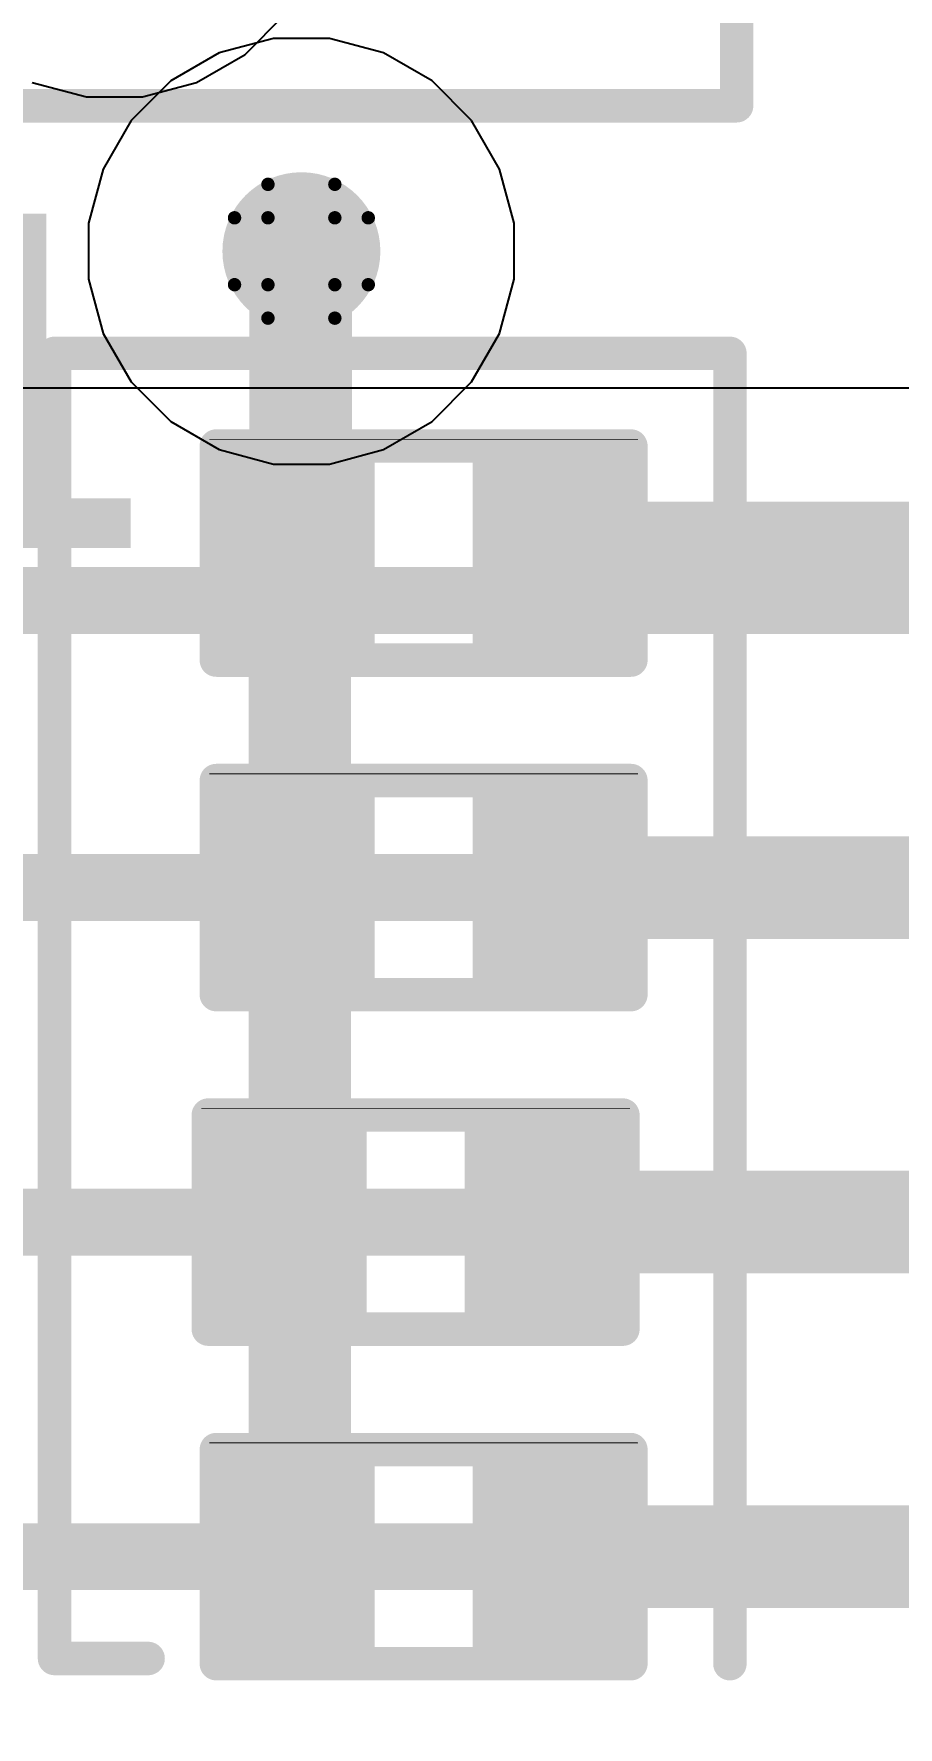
# Model space of a CAD drawing. Header units: inches. Extents: x -18 to 202, y -11 to 119.
# Drawn here: x 12.93 to 16.21, y 48 to 54.43 of the extents above; entities that cross this region are included whole.
import ezdxf

# ---------------------------------------------------------------- set-up
doc = ezdxf.new("R2010")
doc.units = ezdxf.units.IN
for name, color, linetype in [('Board Outline', 216, 'Continuous'), ('Bottom Layer', 5, 'Continuous'), ('Drill Drawing', 1, 'Continuous'), ('Ground', 16, 'Continuous'), ('Power', 76, 'Continuous'), ('Top Layer', 1, 'Continuous'), ('Top Overlay', 2, 'Continuous'), ('Top Paste', 8, 'Continuous'), ('Top Solder', 216, 'Continuous'), ('Via Holes', 16, 'Continuous')]:
    doc.layers.add(name, color=color, linetype=linetype)
doc.styles.add('Arial Black_Bold', font='', dxfattribs={"height": 0.2})
doc.styles.get('Arial Black_Bold').set_extended_font_data('Arial Black', bold=True)

# ---------------------------------------------------------------- blocks, each defined once
blk = doc.blocks.new('R___0402_37')
at = {"layer": 'Top Layer'}
for points in [[(-0.6985, -0.3175), (-0.6985, 0.3175), (-0.2413, 0.3175), (-0.2413, -0.3175)], [(0.2413, -0.3175), (0.2413, 0.3175), (0.6985, 0.3175), (0.6985, -0.3175)]]:
    blk.add_hatch(color=1, dxfattribs=at).paths.add_polyline_path(points)
at = {"layer": 'Top Paste'}
for points in [[(-0.6985, -0.3175), (-0.6985, 0.3175), (-0.2413, 0.3175), (-0.2413, -0.3175)], [(0.2413, -0.3175), (0.2413, 0.3175), (0.6985, 0.3175), (0.6985, -0.3175)]]:
    blk.add_hatch(color=8, dxfattribs=at).paths.add_polyline_path(points)
at = {"layer": 'Top Solder'}
for points in [[(-0.7535, -0.3725), (-0.7535, 0.3725), (-0.1863, 0.3725), (-0.1863, -0.3725)], [(0.1863, -0.3725), (0.1863, 0.3725), (0.7535, 0.3725), (0.7535, -0.3725)]]:
    blk.add_hatch(color=216, dxfattribs=at).paths.add_polyline_path(points)
at = {"layer": 'Top Overlay'}
for points in [[(0.7874, 0.4064, 0.127, 0.127, 0), (-0.7874, 0.4064, 0.127, 0.127, 0)], [(-0.7874, 0.4064, 0.127, 0.127, 0), (-0.7874, -0.4064, 0.127, 0.127, 0)], [(0.7874, 0.4064, 0.127, 0.127, 0), (0.7874, -0.4064, 0.127, 0.127, 0)], [(0.7874, -0.4064, 0.127, 0.127, 0), (-0.7874, -0.4064, 0.127, 0.127, 0)], [(0.8128, -0.4318, 0.00323, 0.00323, 0), (-0.8128, -0.4318, 0.00323, 0.00323, 0)]]:
    blk.add_lwpolyline(points, format="xyseb", dxfattribs=at)
for points in [[(-0.8191, 0.4064, 0.0635, 0.0635, 1), (-0.7556, 0.4064, 0.0635, 0.0635, 1)], [(-0.8191, 0.4064, 0.0635, 0.0635, 1), (-0.7556, 0.4064, 0.0635, 0.0635, 1)], [(0.7556, 0.4064, 0.0635, 0.0635, 1), (0.8191, 0.4064, 0.0635, 0.0635, 1)], [(0.7556, 0.4064, 0.0635, 0.0635, 1), (0.8191, 0.4064, 0.0635, 0.0635, 1)], [(-0.8191, -0.4064, 0.0635, 0.0635, 1), (-0.7556, -0.4064, 0.0635, 0.0635, 1)], [(-0.8191, -0.4064, 0.0635, 0.0635, 1), (-0.7556, -0.4064, 0.0635, 0.0635, 1)], [(0.7556, -0.4064, 0.0635, 0.0635, 1), (0.8191, -0.4064, 0.0635, 0.0635, 1)], [(0.7556, -0.4064, 0.0635, 0.0635, 1), (0.8191, -0.4064, 0.0635, 0.0635, 1)], [(-0.8136, -0.4318, 0.00161, 0.00161, 1), (-0.812, -0.4318, 0.00161, 0.00161, 1)], [(0.812, -0.4318, 0.00161, 0.00161, 1), (0.8136, -0.4318, 0.00161, 0.00161, 1)]]:
    blk.add_lwpolyline(points, format="xyseb", close=True, dxfattribs=at)
blk = doc.blocks.new('R___0402_38')
at = {"layer": 'Top Layer'}
for points in [[(-0.6985, -0.3175), (-0.6985, 0.3175), (-0.2413, 0.3175), (-0.2413, -0.3175)], [(0.2413, -0.3175), (0.2413, 0.3175), (0.6985, 0.3175), (0.6985, -0.3175)]]:
    blk.add_hatch(color=1, dxfattribs=at).paths.add_polyline_path(points)
at = {"layer": 'Top Paste'}
for points in [[(-0.6985, -0.3175), (-0.6985, 0.3175), (-0.2413, 0.3175), (-0.2413, -0.3175)], [(0.2413, -0.3175), (0.2413, 0.3175), (0.6985, 0.3175), (0.6985, -0.3175)]]:
    blk.add_hatch(color=8, dxfattribs=at).paths.add_polyline_path(points)
at = {"layer": 'Top Solder'}
for points in [[(-0.7535, -0.3725), (-0.7535, 0.3725), (-0.1863, 0.3725), (-0.1863, -0.3725)], [(0.1863, -0.3725), (0.1863, 0.3725), (0.7535, 0.3725), (0.7535, -0.3725)]]:
    blk.add_hatch(color=216, dxfattribs=at).paths.add_polyline_path(points)
at = {"layer": 'Top Overlay'}
for points in [[(0.7874, 0.4064, 0.127, 0.127, 0), (-0.7874, 0.4064, 0.127, 0.127, 0)], [(-0.7874, 0.4064, 0.127, 0.127, 0), (-0.7874, -0.4064, 0.127, 0.127, 0)], [(0.7874, 0.4064, 0.127, 0.127, 0), (0.7874, -0.4064, 0.127, 0.127, 0)], [(0.7874, -0.4064, 0.127, 0.127, 0), (-0.7874, -0.4064, 0.127, 0.127, 0)], [(0.8128, -0.4318, 0.00323, 0.00323, 0), (-0.8128, -0.4318, 0.00323, 0.00323, 0)]]:
    blk.add_lwpolyline(points, format="xyseb", dxfattribs=at)
for points in [[(-0.8191, 0.4064, 0.0635, 0.0635, 1), (-0.7556, 0.4064, 0.0635, 0.0635, 1)], [(-0.8191, 0.4064, 0.0635, 0.0635, 1), (-0.7556, 0.4064, 0.0635, 0.0635, 1)], [(0.7556, 0.4064, 0.0635, 0.0635, 1), (0.8191, 0.4064, 0.0635, 0.0635, 1)], [(0.7556, 0.4064, 0.0635, 0.0635, 1), (0.8191, 0.4064, 0.0635, 0.0635, 1)], [(-0.8191, -0.4064, 0.0635, 0.0635, 1), (-0.7556, -0.4064, 0.0635, 0.0635, 1)], [(-0.8191, -0.4064, 0.0635, 0.0635, 1), (-0.7556, -0.4064, 0.0635, 0.0635, 1)], [(0.7556, -0.4064, 0.0635, 0.0635, 1), (0.8191, -0.4064, 0.0635, 0.0635, 1)], [(0.7556, -0.4064, 0.0635, 0.0635, 1), (0.8191, -0.4064, 0.0635, 0.0635, 1)], [(-0.8136, -0.4318, 0.00161, 0.00161, 1), (-0.812, -0.4318, 0.00161, 0.00161, 1)], [(0.812, -0.4318, 0.00161, 0.00161, 1), (0.8136, -0.4318, 0.00161, 0.00161, 1)]]:
    blk.add_lwpolyline(points, format="xyseb", close=True, dxfattribs=at)
blk = doc.blocks.new('R___0402_39')
at = {"layer": 'Top Layer'}
for points in [[(-0.6985, -0.3175), (-0.6985, 0.3175), (-0.2413, 0.3175), (-0.2413, -0.3175)], [(0.2413, -0.3175), (0.2413, 0.3175), (0.6985, 0.3175), (0.6985, -0.3175)]]:
    blk.add_hatch(color=1, dxfattribs=at).paths.add_polyline_path(points)
at = {"layer": 'Top Paste'}
for points in [[(-0.6985, -0.3175), (-0.6985, 0.3175), (-0.2413, 0.3175), (-0.2413, -0.3175)], [(0.2413, -0.3175), (0.2413, 0.3175), (0.6985, 0.3175), (0.6985, -0.3175)]]:
    blk.add_hatch(color=8, dxfattribs=at).paths.add_polyline_path(points)
at = {"layer": 'Top Solder'}
for points in [[(-0.7535, -0.3725), (-0.7535, 0.3725), (-0.1863, 0.3725), (-0.1863, -0.3725)], [(0.1863, -0.3725), (0.1863, 0.3725), (0.7535, 0.3725), (0.7535, -0.3725)]]:
    blk.add_hatch(color=216, dxfattribs=at).paths.add_polyline_path(points)
at = {"layer": 'Top Overlay'}
for points in [[(0.7874, 0.4064, 0.127, 0.127, 0), (-0.7874, 0.4064, 0.127, 0.127, 0)], [(-0.7874, 0.4064, 0.127, 0.127, 0), (-0.7874, -0.4064, 0.127, 0.127, 0)], [(0.7874, 0.4064, 0.127, 0.127, 0), (0.7874, -0.4064, 0.127, 0.127, 0)], [(0.7874, -0.4064, 0.127, 0.127, 0), (-0.7874, -0.4064, 0.127, 0.127, 0)], [(0.8128, -0.4318, 0.00323, 0.00323, 0), (-0.8128, -0.4318, 0.00323, 0.00323, 0)]]:
    blk.add_lwpolyline(points, format="xyseb", dxfattribs=at)
for points in [[(-0.8191, 0.4064, 0.0635, 0.0635, 1), (-0.7556, 0.4064, 0.0635, 0.0635, 1)], [(-0.8191, 0.4064, 0.0635, 0.0635, 1), (-0.7556, 0.4064, 0.0635, 0.0635, 1)], [(0.7556, 0.4064, 0.0635, 0.0635, 1), (0.8191, 0.4064, 0.0635, 0.0635, 1)], [(0.7556, 0.4064, 0.0635, 0.0635, 1), (0.8191, 0.4064, 0.0635, 0.0635, 1)], [(-0.8191, -0.4064, 0.0635, 0.0635, 1), (-0.7556, -0.4064, 0.0635, 0.0635, 1)], [(-0.8191, -0.4064, 0.0635, 0.0635, 1), (-0.7556, -0.4064, 0.0635, 0.0635, 1)], [(0.7556, -0.4064, 0.0635, 0.0635, 1), (0.8191, -0.4064, 0.0635, 0.0635, 1)], [(0.7556, -0.4064, 0.0635, 0.0635, 1), (0.8191, -0.4064, 0.0635, 0.0635, 1)], [(-0.8136, -0.4318, 0.00161, 0.00161, 1), (-0.812, -0.4318, 0.00161, 0.00161, 1)], [(0.812, -0.4318, 0.00161, 0.00161, 1), (0.8136, -0.4318, 0.00161, 0.00161, 1)]]:
    blk.add_lwpolyline(points, format="xyseb", close=True, dxfattribs=at)
blk = doc.blocks.new('R___0402_40')
at = {"layer": 'Top Layer'}
for points in [[(-0.6985, -0.3175), (-0.6985, 0.3175), (-0.2413, 0.3175), (-0.2413, -0.3175)], [(0.2413, -0.3175), (0.2413, 0.3175), (0.6985, 0.3175), (0.6985, -0.3175)]]:
    blk.add_hatch(color=1, dxfattribs=at).paths.add_polyline_path(points)
at = {"layer": 'Top Paste'}
for points in [[(-0.6985, -0.3175), (-0.6985, 0.3175), (-0.2413, 0.3175), (-0.2413, -0.3175)], [(0.2413, -0.3175), (0.2413, 0.3175), (0.6985, 0.3175), (0.6985, -0.3175)]]:
    blk.add_hatch(color=8, dxfattribs=at).paths.add_polyline_path(points)
at = {"layer": 'Top Solder'}
for points in [[(-0.7535, -0.3725), (-0.7535, 0.3725), (-0.1863, 0.3725), (-0.1863, -0.3725)], [(0.1863, -0.3725), (0.1863, 0.3725), (0.7535, 0.3725), (0.7535, -0.3725)]]:
    blk.add_hatch(color=216, dxfattribs=at).paths.add_polyline_path(points)
at = {"layer": 'Top Overlay'}
for points in [[(0.7874, 0.4064, 0.127, 0.127, 0), (-0.7874, 0.4064, 0.127, 0.127, 0)], [(-0.7874, 0.4064, 0.127, 0.127, 0), (-0.7874, -0.4064, 0.127, 0.127, 0)], [(0.7874, 0.4064, 0.127, 0.127, 0), (0.7874, -0.4064, 0.127, 0.127, 0)], [(0.7874, -0.4064, 0.127, 0.127, 0), (-0.7874, -0.4064, 0.127, 0.127, 0)], [(0.8128, -0.4318, 0.00323, 0.00323, 0), (-0.8128, -0.4318, 0.00323, 0.00323, 0)]]:
    blk.add_lwpolyline(points, format="xyseb", dxfattribs=at)
for points in [[(-0.8191, 0.4064, 0.0635, 0.0635, 1), (-0.7556, 0.4064, 0.0635, 0.0635, 1)], [(-0.8191, 0.4064, 0.0635, 0.0635, 1), (-0.7556, 0.4064, 0.0635, 0.0635, 1)], [(0.7556, 0.4064, 0.0635, 0.0635, 1), (0.8191, 0.4064, 0.0635, 0.0635, 1)], [(0.7556, 0.4064, 0.0635, 0.0635, 1), (0.8191, 0.4064, 0.0635, 0.0635, 1)], [(-0.8191, -0.4064, 0.0635, 0.0635, 1), (-0.7556, -0.4064, 0.0635, 0.0635, 1)], [(-0.8191, -0.4064, 0.0635, 0.0635, 1), (-0.7556, -0.4064, 0.0635, 0.0635, 1)], [(0.7556, -0.4064, 0.0635, 0.0635, 1), (0.8191, -0.4064, 0.0635, 0.0635, 1)], [(0.7556, -0.4064, 0.0635, 0.0635, 1), (0.8191, -0.4064, 0.0635, 0.0635, 1)], [(-0.8136, -0.4318, 0.00161, 0.00161, 1), (-0.812, -0.4318, 0.00161, 0.00161, 1)], [(0.812, -0.4318, 0.00161, 0.00161, 1), (0.8136, -0.4318, 0.00161, 0.00161, 1)]]:
    blk.add_lwpolyline(points, format="xyseb", close=True, dxfattribs=at)

msp = doc.modelspace()

# ---------------------------------------------------------------- hatches: boundary and pattern name
at = {"layer": 'Bottom Layer'}
h = msp.add_hatch(color=5, dxfattribs=at)
edge = h.paths.add_edge_path()
edge.add_arc((13.9426, 53.6006), 0.3, 0, 360)
at = {"layer": 'Ground'}
h = msp.add_hatch(color=16, dxfattribs=at)
edge = h.paths.add_edge_path()
edge.add_arc((13.9426, 53.6006), 0.3, 0, 360)
at = {"layer": 'Power'}
h = msp.add_hatch(color=76, dxfattribs=at)
edge = h.paths.add_edge_path()
edge.add_arc((13.9426, 53.6006), 0.3, 0, 360)
at = {"layer": 'Top Layer'}
h = msp.add_hatch(color=1, dxfattribs=at)
edge = h.paths.add_edge_path()
edge.add_arc((13.9426, 53.6006), 0.3, 0, 360)
at = {"layer": 'Via Holes'}
h = msp.add_hatch(color=7, dxfattribs=at)
edge = h.paths.add_edge_path()
edge.add_arc((13.9426, 53.6006), 0.15, 0, 360)

# ---------------------------------------------------------------- linework, layer by layer
at = {"layer": 'Board Outline'}
msp.add_lwpolyline([(44.2299, 62.3099, 0.254, 0.254, -3.535496), (7.5647, 62.2891, 0.254, 0.254, 0)], format="xyseb", dxfattribs=at)
at = {"layer": 'Bottom Layer'}
for p, q in [((13.8363, 54.4086), (13.6308, 54.3536)), ((14.049, 54.4086), (13.8363, 54.4086)), ((14.2545, 54.3536), (14.049, 54.4086)), ((13.6308, 54.3536), (13.4465, 54.2472)), ((14.4388, 54.2472), (14.2545, 54.3536)), ((13.4465, 54.2472), (13.2961, 54.0968)), ((14.5892, 54.0968), (14.4388, 54.2472)), ((13.2961, 54.0968), (13.1897, 53.9125)), ((14.6956, 53.9125), (14.5892, 54.0968)), ((13.1897, 53.9125), (13.1346, 53.707)), ((14.7506, 53.707), (14.6956, 53.9125)), ((13.1346, 53.707), (13.1346, 53.4943)), ((14.7506, 53.4943), (14.7506, 53.707)), ((13.1346, 53.4943), (13.1897, 53.2888)), ((14.6956, 53.2888), (14.7506, 53.4943)), ((13.1897, 53.2888), (13.2961, 53.1045)), ((14.5892, 53.1045), (14.6956, 53.2888)), ((13.2961, 53.1045), (13.4465, 52.9541)), ((14.4388, 52.9541), (14.5892, 53.1045)), ((13.4465, 52.9541), (13.6308, 52.8477)), ((14.2545, 52.8477), (14.4388, 52.9541)), ((13.6308, 52.8477), (13.8363, 52.7926)), ((14.049, 52.7926), (14.2545, 52.8477)), ((13.8363, 52.7926), (14.049, 52.7926))]:
    msp.add_line(p, q, dxfattribs=at)
at = {"layer": 'Drill Drawing'}
for points in [[(13.8156, 53.7276, 0.0508, 0.0508, 0), (13.8156, 53.8546, 0.0508, 0.0508, 0)], [(13.8156, 53.8546, 0.0508, 0.0508, 0), (14.0696, 53.8546, 0.0508, 0.0508, 0)], [(14.0696, 53.7276, 0.0508, 0.0508, 0), (14.0696, 53.8546, 0.0508, 0.0508, 0)], [(13.6886, 53.4736, 0.0508, 0.0508, 0), (13.6886, 53.7276, 0.0508, 0.0508, 0)], [(13.6886, 53.7276, 0.0508, 0.0508, 0), (13.8156, 53.7276, 0.0508, 0.0508, 0)], [(14.0696, 53.7276, 0.0508, 0.0508, 0), (14.1966, 53.7276, 0.0508, 0.0508, 0)], [(14.1966, 53.4736, 0.0508, 0.0508, 0), (14.1966, 53.7276, 0.0508, 0.0508, 0)], [(13.6886, 53.4736, 0.0508, 0.0508, 0), (13.8156, 53.4736, 0.0508, 0.0508, 0)], [(13.8156, 53.3466, 0.0508, 0.0508, 0), (13.8156, 53.4736, 0.0508, 0.0508, 0)], [(14.0696, 53.4736, 0.0508, 0.0508, 0), (14.1966, 53.4736, 0.0508, 0.0508, 0)], [(14.0696, 53.3466, 0.0508, 0.0508, 0), (14.0696, 53.4736, 0.0508, 0.0508, 0)], [(13.8156, 53.3466, 0.0508, 0.0508, 0), (14.0696, 53.3466, 0.0508, 0.0508, 0)]]:
    msp.add_lwpolyline(points, format="xyseb", dxfattribs=at)
for points in [[(13.8029, 53.8546, 0.0254, 0.0254, 1), (13.8283, 53.8546, 0.0254, 0.0254, 1)], [(13.8029, 53.8546, 0.0254, 0.0254, 1), (13.8283, 53.8546, 0.0254, 0.0254, 1)], [(14.0569, 53.8546, 0.0254, 0.0254, 1), (14.0823, 53.8546, 0.0254, 0.0254, 1)], [(14.0569, 53.8546, 0.0254, 0.0254, 1), (14.0823, 53.8546, 0.0254, 0.0254, 1)], [(13.6759, 53.7276, 0.0254, 0.0254, 1), (13.7013, 53.7276, 0.0254, 0.0254, 1)], [(13.6759, 53.7276, 0.0254, 0.0254, 1), (13.7013, 53.7276, 0.0254, 0.0254, 1)], [(13.8029, 53.7276, 0.0254, 0.0254, 1), (13.8283, 53.7276, 0.0254, 0.0254, 1)], [(13.8029, 53.7276, 0.0254, 0.0254, 1), (13.8283, 53.7276, 0.0254, 0.0254, 1)], [(14.0569, 53.7276, 0.0254, 0.0254, 1), (14.0823, 53.7276, 0.0254, 0.0254, 1)], [(14.0569, 53.7276, 0.0254, 0.0254, 1), (14.0823, 53.7276, 0.0254, 0.0254, 1)], [(14.1839, 53.7276, 0.0254, 0.0254, 1), (14.2093, 53.7276, 0.0254, 0.0254, 1)], [(14.1839, 53.7276, 0.0254, 0.0254, 1), (14.2093, 53.7276, 0.0254, 0.0254, 1)], [(13.6759, 53.4736, 0.0254, 0.0254, 1), (13.7013, 53.4736, 0.0254, 0.0254, 1)], [(13.6759, 53.4736, 0.0254, 0.0254, 1), (13.7013, 53.4736, 0.0254, 0.0254, 1)], [(13.8029, 53.4736, 0.0254, 0.0254, 1), (13.8283, 53.4736, 0.0254, 0.0254, 1)], [(13.8029, 53.4736, 0.0254, 0.0254, 1), (13.8283, 53.4736, 0.0254, 0.0254, 1)], [(14.0569, 53.4736, 0.0254, 0.0254, 1), (14.0823, 53.4736, 0.0254, 0.0254, 1)], [(14.0569, 53.4736, 0.0254, 0.0254, 1), (14.0823, 53.4736, 0.0254, 0.0254, 1)], [(14.1839, 53.4736, 0.0254, 0.0254, 1), (14.2093, 53.4736, 0.0254, 0.0254, 1)], [(14.1839, 53.4736, 0.0254, 0.0254, 1), (14.2093, 53.4736, 0.0254, 0.0254, 1)], [(13.8029, 53.3466, 0.0254, 0.0254, 1), (13.8283, 53.3466, 0.0254, 0.0254, 1)], [(13.8029, 53.3466, 0.0254, 0.0254, 1), (13.8283, 53.3466, 0.0254, 0.0254, 1)], [(14.0569, 53.3466, 0.0254, 0.0254, 1), (14.0823, 53.3466, 0.0254, 0.0254, 1)], [(14.0569, 53.3466, 0.0254, 0.0254, 1), (14.0823, 53.3466, 0.0254, 0.0254, 1)]]:
    msp.add_lwpolyline(points, format="xyseb", close=True, dxfattribs=at)
at = {"layer": 'Ground'}
for p, q in [((13.8363, 54.4086), (13.6308, 54.3536)), ((14.049, 54.4086), (13.8363, 54.4086)), ((14.2545, 54.3536), (14.049, 54.4086)), ((13.6308, 54.3536), (13.4465, 54.2472)), ((14.4388, 54.2472), (14.2545, 54.3536)), ((13.4465, 54.2472), (13.2961, 54.0968)), ((14.5892, 54.0968), (14.4388, 54.2472)), ((13.2961, 54.0968), (13.1897, 53.9125)), ((14.6956, 53.9125), (14.5892, 54.0968)), ((13.1897, 53.9125), (13.1346, 53.707)), ((14.7506, 53.707), (14.6956, 53.9125)), ((13.1346, 53.707), (13.1346, 53.4943)), ((14.7506, 53.4943), (14.7506, 53.707)), ((13.1346, 53.4943), (13.1897, 53.2888)), ((14.6956, 53.2888), (14.7506, 53.4943)), ((13.1897, 53.2888), (13.2961, 53.1045)), ((14.5892, 53.1045), (14.6956, 53.2888)), ((13.2961, 53.1045), (13.4465, 52.9541)), ((14.4388, 52.9541), (14.5892, 53.1045)), ((13.4465, 52.9541), (13.6308, 52.8477)), ((14.2545, 52.8477), (14.4388, 52.9541)), ((13.6308, 52.8477), (13.8363, 52.7926)), ((14.049, 52.7926), (14.2545, 52.8477)), ((13.8363, 52.7926), (14.049, 52.7926))]:
    msp.add_line(p, q, dxfattribs=at)
at = {"layer": 'Power'}
for p, q in [((13.7285, 54.3482), (13.8789, 54.4987)), ((13.5443, 54.2419), (13.7285, 54.3482)), ((12.9205, 54.2419), (13.126, 54.1868)), ((13.3388, 54.1868), (13.5443, 54.2419)), ((13.126, 54.1868), (13.3388, 54.1868)), ((18.6897, 53.0807), (10.7188, 53.0807))]:
    msp.add_line(p, q, dxfattribs=at)
for points in [[(4.4209, 52.2748, 0.254, 0.254, 0), (18.794, 52.2748, 0.254, 0.254, 0)], [(3.9224, 51.1848, 0.254, 0.254, 0), (18.7961, 51.1848, 0.254, 0.254, 0)], [(4.7259, 49.9148, 0.254, 0.254, 0), (18.7961, 49.9148, 0.254, 0.254, 0)], [(5.083, 48.6448, 0.254, 0.254, 0), (18.7961, 48.6448, 0.254, 0.254, 0)]]:
    msp.add_lwpolyline(points, format="xyseb", dxfattribs=at)
at = {"layer": 'Top Layer'}
for points in [[(13.9398, 53.5978, 0.3894, 0.3894, 0), (13.9426, 53.6006, 0.3894, 0.3894, 0)], [(13.9398, 52.4577, 0.3894, 0.3894, 0), (13.9398, 53.5978, 0.3894, 0.3894, 0)], [(13.9369, 52.4548, 0.3894, 0.3894, 0), (13.9398, 52.4577, 0.3894, 0.3894, 0)], [(13.9369, 51.1848, 0.3894, 0.3894, 0), (13.9369, 52.4548, 0.3894, 0.3894, 0)], [(14.8767, 52.4548, 0.3894, 0.3894, 0), (17.1412, 52.4548, 0.3894, 0.3894, 0)], [(13.9369, 48.6448, 0.3894, 0.3894, 0), (13.9369, 51.1848, 0.3894, 0.3894, 0)], [(14.8767, 51.1848, 0.3894, 0.3894, 0), (17.1412, 51.1848, 0.3894, 0.3894, 0)], [(14.8463, 49.9148, 0.3894, 0.3894, 0), (17.1412, 49.9148, 0.3894, 0.3894, 0)], [(14.8767, 48.6448, 0.3894, 0.3894, 0), (17.1412, 48.6448, 0.3894, 0.3894, 0)]]:
    msp.add_lwpolyline(points, format="xyseb", dxfattribs=at)
for points in [[(13.8424, 53.5978, 0.1947, 0.1947, 1), (14.0371, 53.5978, 0.1947, 0.1947, 1)], [(13.8424, 53.5978, 0.1947, 0.1947, 1), (14.0371, 53.5978, 0.1947, 0.1947, 1)], [(13.8453, 53.6006, 0.1947, 0.1947, 1), (14.04, 53.6006, 0.1947, 0.1947, 1)], [(13.8395, 52.4548, 0.1947, 0.1947, 1), (14.0342, 52.4548, 0.1947, 0.1947, 1)], [(13.8395, 52.4548, 0.1947, 0.1947, 1), (14.0342, 52.4548, 0.1947, 0.1947, 1)], [(13.8424, 52.4577, 0.1947, 0.1947, 1), (14.0371, 52.4577, 0.1947, 0.1947, 1)], [(13.8424, 52.4577, 0.1947, 0.1947, 1), (14.0371, 52.4577, 0.1947, 0.1947, 1)], [(14.7793, 52.4548, 0.1947, 0.1947, 1), (14.974, 52.4548, 0.1947, 0.1947, 1)], [(13.8395, 51.1848, 0.1947, 0.1947, 1), (14.0342, 51.1848, 0.1947, 0.1947, 1)], [(13.8395, 51.1848, 0.1947, 0.1947, 1), (14.0342, 51.1848, 0.1947, 0.1947, 1)], [(14.7793, 51.1848, 0.1947, 0.1947, 1), (14.974, 51.1848, 0.1947, 0.1947, 1)], [(14.749, 49.9148, 0.1947, 0.1947, 1), (14.9436, 49.9148, 0.1947, 0.1947, 1)], [(13.8395, 48.6448, 0.1947, 0.1947, 1), (14.0342, 48.6448, 0.1947, 0.1947, 1)], [(14.7793, 48.6448, 0.1947, 0.1947, 1), (14.974, 48.6448, 0.1947, 0.1947, 1)]]:
    msp.add_lwpolyline(points, format="xyseb", close=True, dxfattribs=at)
at = {"layer": 'Top Overlay'}
for points in [[(15.5956, 54.1528, 0.127, 0.127, 0), (15.5956, 58.928, 0.127, 0.127, 0)], [(10.8453, 54.1528, 0.127, 0.127, 0), (15.5956, 54.1528, 0.127, 0.127, 0)], [(13.0048, 48.2581, 0.127, 0.127, 0), (13.0048, 53.213, 0.127, 0.127, 0)], [(13.0048, 53.213, 0.127, 0.127, 0), (15.5702, 53.213, 0.127, 0.127, 0)], [(15.5702, 48.2384, 0.127, 0.127, 0), (15.5702, 53.213, 0.127, 0.127, 0)], [(13.0048, 48.2581, 0.127, 0.127, 0), (13.3604, 48.2581, 0.127, 0.127, 0)]]:
    msp.add_lwpolyline(points, format="xyseb", dxfattribs=at)
for points in [[(15.5639, 54.1528, 0.0635, 0.0635, 1), (15.6273, 54.1528, 0.0635, 0.0635, 1)], [(15.5639, 54.1528, 0.0635, 0.0635, 1), (15.6273, 54.1528, 0.0635, 0.0635, 1)], [(12.9731, 53.213, 0.0635, 0.0635, 1), (13.0366, 53.213, 0.0635, 0.0635, 1)], [(12.9731, 53.213, 0.0635, 0.0635, 1), (13.0366, 53.213, 0.0635, 0.0635, 1)], [(15.5384, 53.213, 0.0635, 0.0635, 1), (15.602, 53.213, 0.0635, 0.0635, 1)], [(15.5384, 53.213, 0.0635, 0.0635, 1), (15.602, 53.213, 0.0635, 0.0635, 1)], [(12.9731, 48.2581, 0.0635, 0.0635, 1), (13.0366, 48.2581, 0.0635, 0.0635, 1)], [(12.9731, 48.2581, 0.0635, 0.0635, 1), (13.0366, 48.2581, 0.0635, 0.0635, 1)], [(13.3286, 48.2581, 0.0635, 0.0635, 1), (13.3922, 48.2581, 0.0635, 0.0635, 1)], [(15.5384, 48.2384, 0.0635, 0.0635, 1), (15.602, 48.2384, 0.0635, 0.0635, 1)]]:
    msp.add_lwpolyline(points, format="xyseb", close=True, dxfattribs=at)

# ---------------------------------------------------------------- block references
at = {"rotation": 180}
for name, p in [('R___0402_38', (14.4068, 52.4548)), ('R___0402_37', (14.4068, 51.1848)), ('R___0402_40', (14.3764, 49.9148)), ('R___0402_39', (14.4068, 48.6448))]:
    msp.add_blockref(name, p, dxfattribs=at)

# ---------------------------------------------------------------- texts
at = {"layer": 'Top Overlay', "style": 'Arial Black_Bold'}
msp.add_text('1', height=1.27, dxfattribs=at).set_placement((12.2218, 52.4737))

doc.saveas('drawing.dxf')
